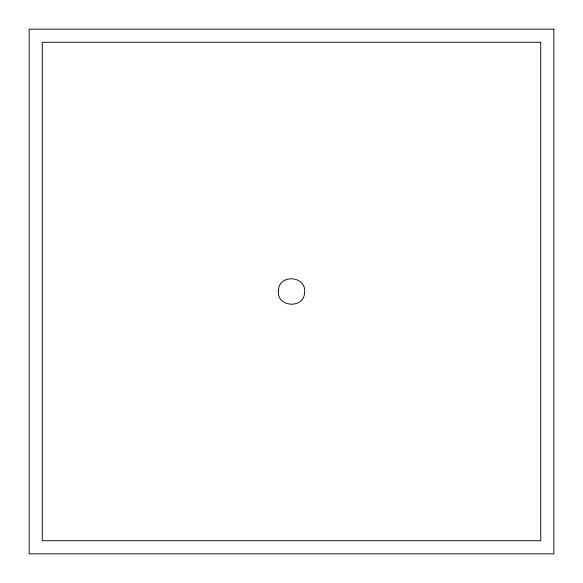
<?xml version="1.0" encoding="UTF-8"?>
<svg xmlns="http://www.w3.org/2000/svg" width="583" height="583" viewBox="0 0 583 583"><rect width="100%" height="100%" fill="white"/><g stroke="black" fill="none" stroke-linecap="round" stroke-linejoin="round"><path stroke-width="0.87" d="M278.404 290.684C276.546 307.518 304.348 309.223 304.596 292.316C306.454 275.482 278.652 273.777 278.404 290.684M553.85 29.15L29.15 29.15L29.15 553.85L553.85 553.85L553.85 29.15M540.732 42.267L42.267 42.267L42.267 540.732L540.732 540.732L540.732 42.267"/></g></svg>
